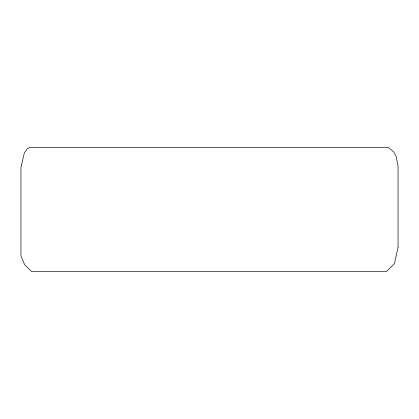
<?xml version="1.0" encoding="UTF-8"?>
<svg xmlns="http://www.w3.org/2000/svg" width="419" height="419" viewBox="0 0 419 419"><rect width="100%" height="100%" fill="white"/><g stroke="black" fill="none" stroke-linecap="round" stroke-linejoin="round"><path stroke-width="0.63" d="M398.05 247.529L394.431 263.64L386.459 271.491L31.545 271.491L24.642 264.693L20.95 255.92L20.95 167.511L24.386 152.736L27.455 148.682L29.482 147.509L388.481 147.509L393.546 151.715L396.049 156.125L398.05 166.039L398.05 247.529"/></g></svg>
